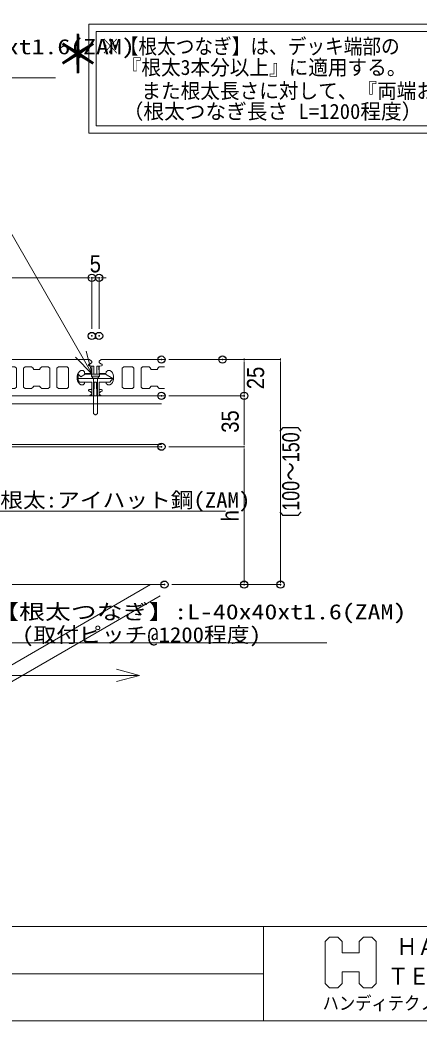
# Model space of a CAD drawing. Units: millimetres, scale not verified. Extents: x -4131 to 4169, y -981 to 998.
# Drawn here: x -3349 to -3074, y -981 to -291 of the extents above; entities that cross this region are included whole.
import ezdxf
from ezdxf.enums import TextEntityAlignment as Align

# ---------------------------------------------------------------- set-up
doc = ezdxf.new("R2010")
doc.units = ezdxf.units.MM
doc.header["$LTSCALE"] = 10
doc.header["$PDMODE"] = 32
doc.header["$PDSIZE"] = 5
for name, color, linetype, lineweight in [('0-0_図枠', 7, 'Continuous', 9), ('0-1_デッキ', 7, 'Continuous', 9), ('0-2_文字', 4, 'Continuous', 9), ('0-3_寸法', 7, 'Continuous', 9), ('0-4_一般', 4, 'Continuous', 9), ('0-6_0', 7, 'Continuous', 9), ('0-8_目地材', 7, 'Continuous', 9), ('0-A_根太', 4, 'Continuous', 9), ('0-B_WQCS', 4, 'Continuous', 9)]:
    doc.layers.add(name, color=color, linetype=linetype, lineweight=lineweight)
doc.layers.add('0-7_DEFPOINTS', color=7, linetype='Continuous')
doc.styles.add('ＭＳ ゴシック', font='')
doc.styles.add('ＭＳ Ｐゴシック', font='')
doc.styles.get('ＭＳ ゴシック').set_extended_font_data('MS Gothic')
doc.styles.get('ＭＳ Ｐゴシック').set_extended_font_data('MS PGothic')

# ---------------------------------------------------------------- blocks, each defined once
blk = doc.blocks.new('グループ-4-1')
at = {"layer": '0-0_図枠', "color": 5}
blk.add_lwpolyline([(-30296.5, -6313.7), (-30239.1, -6313.7), (-30209.1, -6344), (-30209.1, -6633.5), (-30239.1, -6663.7), (-30296.5, -6663.7), (-30326.5, -6633.5), (-30326.5, -6554.3), (-30441.8, -6554.3), (-30441.7, -6633.5), (-30471.8, -6663.7), (-30529.1, -6663.7), (-30559.1, -6633.5), (-30559.1, -6344), (-30529.1, -6313.7), (-30471.8, -6313.7), (-30441.8, -6344), (-30441.8, -6423.2), (-30326.5, -6423.2), (-30326.5, -6344)], close=True, dxfattribs=at)
at = {"layer": '0-0_図枠', "style": 'ＭＳ ゴシック', "width": 0.9}
for s, height, p in [('ＨＡＮＤＹ', 117.5, (-30068.6, -6473.2)), ('ＴＥＣＨＮＯ', 117.5, (-30129.3, -6677.2)), ('ハンディテクノ株式会社', 91.42, (-30577.4, -6842.3))]:
    blk.add_text(s, height=height, dxfattribs=at).set_placement(p, align=Align.BOTTOM_LEFT)
blk = doc.blocks.new('_DOT')
at = {"layer": '0-6_0'}
for p, q in [((-5, 0), (-10, 0)), ((-2.5, 0), (2.5, 0))]:
    blk.add_line(p, q, dxfattribs=at)
blk = doc.blocks.new('25×145開\u30002軸')
at = {"layer": '0-1_デッキ'}
for p, q in [((-725, 110), (-725, 107.3)), ((-723.1, 103.4), (-713.3, 95.5)), ((-707.1, 81.5), (-720.4, 80.3)), ((-711.6, 94.6), (-706.1, 93)), ((-702.5, 88.1), (-702.5, 86.5)), ((702.5, 86.5), (702.5, 88.1)), ((706.1, 93), (711.6, 94.6)), ((720.4, 80.3), (707.1, 81.5)), ((713.3, 95.5), (723.1, 103.4)), ((725, 107.3), (725, 110)), ((-625, 10), (-625, -10)), ((625, -10), (625, 10)), ((-725, -107.3), (-725, -110)), ((-713.3, -95.5), (-723.1, -103.4)), ((-720.4, -80.3), (-707.1, -81.5)), ((-706.1, -93), (-711.6, -94.6)), ((-702.5, -86.5), (-702.5, -88.1)), ((702.5, -88.1), (702.5, -86.5)), ((711.6, -94.6), (706.1, -93)), ((707.1, -81.5), (720.4, -80.3)), ((723.1, -103.4), (713.3, -95.5)), ((725, -110), (725, -107.3))]:
    blk.add_line(p, q, dxfattribs=at)
for points in [[(-725, 75.3), (-725, 32.5), (-722.5, 30), (-677.5, 30)], [(723.2, 113.9), (709.9, 125), (-709.9, 125), (-723.2, 113.9)], [(650, 50), (665, 50), (675, 40), (675, 32.5), (677.5, 30), (722.5, 30), (725, 32.5), (725, 75.3)], [(-677.5, 30), (-675, 32.5), (-675, 40), (-665, 50), (-650, 50)], [(-650, -50), (-665, -50), (-675, -40), (-675, -32.5), (-677.5, -30), (-722.5, -30), (-725, -32.5), (-725, -75.3)], [(725, -75.3), (725, -32.5), (722.5, -30), (677.5, -30), (675, -32.5), (675, -40), (665, -50), (650, -50)], [(-723.2, -113.9), (-709.9, -125), (709.9, -125), (723.2, -113.9)]]:
    blk.add_lwpolyline(points, dxfattribs=at)
for points in [[(-565, -65), (-565, 65), (-555, 75), (-495, 75), (-485, 65), (-485, -65), (-495, -75), (-555, -75)], [(-435, -65), (-435, 65), (-425, 75), (-380, 75), (-370, 65), (-370, 62.5), (-365, 57.5), (-325, 57.5), (-320, 62.5), (-320, 65), (-310, 75), (-265, 75), (-255, 65), (-255, -65), (-265, -75), (-310, -75), (-320, -65), (-320, -62.5), (-325, -57.5), (-365, -57.5), (-370, -62.5), (-370, -65), (-380, -75), (-425, -75)], [(-195, 75), (-150, 75), (-140, 65), (-140, 62.5), (-135, 57.5), (-95, 57.5), (-90, 62.5), (-90, 65), (-80, 75), (-35, 75), (-25, 65), (-25, -65), (-35, -75), (-80, -75), (-90, -65), (-90, -62.5), (-95, -57.5), (-135, -57.5), (-140, -62.5), (-140, -65), (-150, -75), (-195, -75), (-205, -65), (-205, 65)], [(35, -75), (25, -65), (25, 65), (35, 75), (80, 75), (90, 65), (90, 62.5), (95, 57.5), (135, 57.5), (140, 62.5), (140, 65), (150, 75), (195, 75), (205, 65), (205, -65), (195, -75), (150, -75), (140, -65), (140, -62.5), (135, -57.5), (95, -57.5), (90, -62.5), (90, -65), (80, -75)], [(320, -65), (310, -75), (265, -75), (255, -65), (255, 65), (265, 75), (310, 75), (320, 65), (320, 62.5), (325, 57.5), (365, 57.5), (370, 62.5), (370, 65), (380, 75), (425, 75), (435, 65), (435, -65), (425, -75), (380, -75), (370, -65), (370, -62.5), (365, -57.5), (325, -57.5), (320, -62.5)], [(565, -65), (555, -75), (495, -75), (485, -65), (485, 65), (495, 75), (555, 75), (565, 65)]]:
    blk.add_lwpolyline(points, close=True, dxfattribs=at)
for centre, radius, start, end in [((-719.9, 110), 5.08, 129.80557, 180), ((-719.9, 107.3), 5.08, 180, 231.34019), ((-719.9, 75.3), 5.08, 95.07961, 180), ((-710.1, 99.5), 5.08, 231.34019, 253.30076), ((-707.6, 86.5), 5.08, 275.07961, 0), ((-707.6, 88.1), 5.08, 0, 73.30076), ((707.6, 88.1), 5.08, 106.69924, 180), ((707.6, 86.5), 5.08, 180, 264.92039), ((710.1, 99.5), 5.08, 286.69924, 308.65981), ((719.9, 75.3), 5.08, 0, 84.92039), ((719.9, 107.3), 5.08, 308.65981, 0), ((719.9, 110), 5.08, 0, 50.19443), ((-672.1, 8.4), 47.1, 1.96794, 62.04932), ((672.1, 8.4), 47.1, 117.95068, 178.03206), ((-672.1, -8.4), 47.1, 297.95068, 358.03206), ((672.1, -8.4), 47.1, 181.96794, 242.04932), ((-719.9, -75.3), 5.08, 180, 264.92039), ((-719.9, -107.3), 5.08, 128.65981, 180), ((-719.9, -110), 5.08, 180, 230.19443), ((-710.1, -99.5), 5.08, 106.69924, 128.65981), ((-707.6, -86.5), 5.08, 0, 84.92039), ((-707.6, -88.1), 5.08, 286.69924, 0), ((707.6, -86.5), 5.08, 95.07961, 180), ((707.6, -88.1), 5.08, 180, 253.30076), ((710.1, -99.5), 5.08, 51.34019, 73.30076), ((719.9, -75.3), 5.08, 275.07961, 0), ((719.9, -107.3), 5.08, 0, 51.34019), ((719.9, -110), 5.08, 309.80557, 0)]:
    blk.add_arc(centre, radius, start, end, dxfattribs=at)
blk = doc.blocks.new('グループ-25-1')
at = {"layer": '0-1_デッキ'}
for p, q in [((-32103.4, -2336.9), (-32116.7, -2348)), ((-31667.9, -2336.9), (-32103.4, -2336.9)), ((-32118.5, -2351.9), (-32118.5, -2354.6)), ((-32118.5, -2386.7), (-32118.5, -2429.4)), ((-32116.6, -2358.6), (-32106.8, -2366.4)), ((-32100.6, -2380.4), (-32113.9, -2381.6)), ((-32105.1, -2367.3), (-32099.6, -2369)), ((-32096, -2373.8), (-32096, -2375.4)), ((-32068.5, -2421.9), (-32058.5, -2411.9)), ((-32058.5, -2411.9), (-32043.5, -2411.9)), ((-32118.5, -2429.4), (-32116, -2431.9)), ((-32116, -2431.9), (-32071, -2431.9)), ((-32071, -2431.9), (-32068.5, -2429.4)), ((-32068.5, -2429.4), (-32068.5, -2421.9)), ((-32018.5, -2451.9), (-32018.5, -2471.9)), ((-32116, -2491.9), (-32118.5, -2494.4)), ((-32118.5, -2494.4), (-32118.5, -2537.2)), ((-32071, -2491.9), (-32116, -2491.9)), ((-32113.9, -2542.2), (-32100.6, -2543.4)), ((-32096, -2548.5), (-32096, -2550.1)), ((-32068.5, -2494.4), (-32071, -2491.9)), ((-32068.5, -2501.9), (-32068.5, -2494.4)), ((-32058.5, -2511.9), (-32068.5, -2501.9)), ((-32043.5, -2511.9), (-32058.5, -2511.9)), ((-32118.5, -2569.3), (-32118.5, -2572)), ((-32116.7, -2575.9), (-32103.4, -2586.9)), ((-32106.8, -2557.5), (-32116.6, -2565.3)), ((-32099.6, -2554.9), (-32105.1, -2556.6)), ((-32103.4, -2586.9), (-31667.9, -2586.9))]:
    blk.add_line(p, q, dxfattribs=at)
for centre, radius, start, end in [((-32113.4, -2351.9), 5.08, 129.80557, 180), ((-32113.4, -2354.6), 5.08, 180, 231.34019), ((-32113.4, -2386.7), 5.08, 95.07961, 180), ((-32103.6, -2362.5), 5.08, 231.34019, 253.30076), ((-32101.1, -2375.4), 5.08, 275.07961, 0), ((-32101.1, -2373.8), 5.08, 360, 73.30076), ((-32065.6, -2453.6), 47.1, 1.96794, 62.04932), ((-32065.6, -2470.3), 47.1, 297.95068, 358.03206), ((-32113.4, -2537.2), 5.08, 180, 264.92039), ((-32101.1, -2548.5), 5.08, 360, 84.92039), ((-32101.1, -2550.1), 5.08, 286.69924, 0), ((-32113.4, -2569.3), 5.08, 128.65981, 180), ((-32113.4, -2572), 5.08, 180, 230.19443), ((-32103.6, -2561.4), 5.08, 106.69924, 128.65981)]:
    blk.add_arc(centre, radius, start, end, dxfattribs=at)
at = {"layer": '0-8_目地材'}
for p, q in [((-31958.5, -2397), (-31948.5, -2387)), ((-31958.5, -2526.9), (-31958.5, -2397)), ((-31948.5, -2387), (-31888.5, -2386.9)), ((-31888.5, -2386.9), (-31878.5, -2396.9)), ((-31878.5, -2396.9), (-31878.5, -2526.9)), ((-31828.5, -2396.9), (-31818.5, -2386.9)), ((-31828.5, -2526.9), (-31828.5, -2396.9)), ((-31818.5, -2386.9), (-31773.5, -2386.9)), ((-31773.5, -2386.9), (-31763.5, -2396.9)), ((-31763.5, -2396.9), (-31763.5, -2399.4)), ((-31763.5, -2399.4), (-31758.5, -2404.4)), ((-31758.5, -2404.4), (-31718.5, -2404.4)), ((-31718.5, -2404.4), (-31713.5, -2399.4)), ((-31713.5, -2396.9), (-31703.5, -2386.9)), ((-31713.5, -2399.4), (-31713.5, -2396.9)), ((-31703.5, -2386.9), (-31667.9, -2386.9)), ((-31948.5, -2536.9), (-31958.5, -2526.9)), ((-31888.5, -2536.9), (-31948.5, -2536.9)), ((-31878.5, -2526.9), (-31888.5, -2536.9)), ((-31818.5, -2536.9), (-31828.5, -2526.9)), ((-31773.5, -2536.9), (-31818.5, -2536.9)), ((-31763.5, -2526.9), (-31773.5, -2536.9)), ((-31758.5, -2519.4), (-31763.5, -2524.4)), ((-31763.5, -2524.4), (-31763.5, -2526.9)), ((-31718.5, -2519.4), (-31758.5, -2519.4)), ((-31713.5, -2524.4), (-31718.5, -2519.4)), ((-31713.5, -2526.9), (-31713.5, -2524.4)), ((-31703.5, -2536.9), (-31713.5, -2526.9)), ((-31667.9, -2536.9), (-31703.5, -2536.9))]:
    blk.add_line(p, q, dxfattribs=at)
blk = doc.blocks.new('グループ-68-1')
at = {"layer": '0-A_根太'}
for p, q in [((-34383.6, -2586.9), (-31688.6, -2586.9)), ((-34383.6, -2936.9), (-34383.6, -2586.9)), ((-34383.6, -2641.9), (-31688.6, -2641.9)), ((-34383.6, -2920.9), (-31688.6, -2920.9)), ((-34383.6, -2936.9), (-31688.6, -2936.9))]:
    blk.add_line(p, q, dxfattribs=at)
blk = doc.blocks.new('シンボル-23')
at = {"layer": '0-2_文字', "style": 'ＭＳ ゴシック', "width": 1.1}
blk.add_text('根太:アイハット鋼(ZAM)', height=104.5, dxfattribs=at).set_placement((-599.7, -91.6), align=Align.BOTTOM_LEFT)
blk = doc.blocks.new('グループ-97-1')
at = {"layer": '0-B_WQCS'}
for p, q in [((-24.1, 164.6), (-24.9, 117.3)), ((-10, 167.5), (-21.1, 167.5)), ((-10, 167.5), (-10, 164.6)), ((-10, 164.6), (-10, 117.3)), ((10, 164.6), (10, 167.5)), ((21.1, 167.5), (10, 167.5)), ((10, 117.3), (10, 164.6)), ((24.9, 117.3), (24.1, 164.6)), ((120, 82.5), (-120, 82.5)), ((-70, 112.5), (70, 112.5)), ((100, 57.5), (120, 82.5)), ((-25, 52.8), (-25, -34.5)), ((-8.4, 52.7), (-9.9, -34.6)), ((9.9, -34.6), (8.4, 52.7)), ((25, -34.5), (25, 52.8)), ((-22, -37.5), (-10, -37.5)), ((-9.9, -34.6), (-10, -37.5)), ((10, -37.5), (9.9, -34.6)), ((10, -37.5), (22, -37.5))]:
    blk.add_line(p, q, dxfattribs=at)
blk.add_lwpolyline([(-120, 112.5), (-100, 92.5), (-70, 112.5), (-24.9, 117.5), (-24.1, 164.6), (-21.1, 167.5), (-10, 167.5), (-10, 112.5), (10, 112.5), (10, 167.5), (21.1, 167.5), (24.1, 164.6), (24.9, 117.5), (70, 112.5), (120, 82.5), (99.5, 57.5), (25, 57.5), (25, -34.5), (22, -37.5), (10, -37.5), (8.3, 57.5), (-8.3, 57.5), (-10, -37.5), (-22, -37.5), (-25, -34.5), (-25, 57.5), (-110, 57.5), (-120, 67.5)], close=True, dxfattribs=at)
for centre, start, end in [((-21.1, 164.5), 90, 179), ((21.1, 164.5), 1, 90), ((-22, -34.5), 180, 270), ((22, -34.5), 270, 0)]:
    blk.add_arc(centre, 3, start, end, dxfattribs=at)
blk = doc.blocks.new('グループ-98-1')
at = {"layer": '0-B_WQCS'}
for p, q in [((27.5, 97.5), (-27.5, 97.5)), ((-27.5, 97.5), (-20, 90)), ((14.1, 84.1), (-14.1, 84.1)), ((-14.1, 75.8), (-14.1, -158.5)), ((14.1, 75.8), (14.1, -158.5)), ((27.5, 97.5), (19.9, 90)), ((27.5, 112.5), (27.5, 97.5)), ((-14.1, -158.5), (-1.8, -167.1)), ((-1.8, -167.1), (0, -167.5))]:
    blk.add_line(p, q, dxfattribs=at)
for points in [[(27.5, 112.5), (-27.5, 112.5), (-27.5, 97.5)], [(0, -167.5), (1.8, -167.1), (14.1, -158.5)]]:
    blk.add_lwpolyline(points, dxfattribs=at)
for centre, start, end in [((-34.1, 75.8), 0, 45), ((34.1, 75.8), 135, 180)]:
    blk.add_arc(centre, 20, start, end, dxfattribs=at)
blk = doc.blocks.new('グループ-99-1')
at = {"layer": '0-B_WQCS'}
for name in ['グループ-97-1', 'グループ-98-1']:
    blk.add_blockref(name, (0, 0), dxfattribs=at)
blk = doc.blocks.new('WQCS2016断')
at = {"layer": '0-B_WQCS'}
blk.add_blockref('グループ-99-1', (0, 0), dxfattribs=at)

msp = doc.modelspace()

# ---------------------------------------------------------------- linework, layer by layer
at = {"layer": '0-0_図枠'}
for p, q in [((-3180.95, -915.79), (-3180.95, -980.79)), ((-3530.95, -948.29), (-3180.95, -948.29))]:
    msp.add_line(p, q, dxfattribs=at)
at = {"layer": '0-0_図枠', "color": 5}
for points in [[(-4130.95, 384.21), (-2130.95, 384.21), (-2130.95, -915.79), (-4130.95, -915.79)], [(-4130.95, -915.79), (-2130.95, -915.79), (-2130.95, -980.79), (-4130.95, -980.79)]]:
    msp.add_lwpolyline(points, close=True, dxfattribs=at)
at = {"layer": '0-1_デッキ'}
for points in [[(-3301.19, -294.32), (-2828.19, -294.32), (-2828.19, -369.32), (-3301.19, -369.32)], [(-3296.19, -299.32), (-2833.52, -299.32), (-2833.52, -364.32), (-3296.19, -364.32)]]:
    msp.add_lwpolyline(points, close=True, dxfattribs=at)
at = {"layer": '0-2_文字'}
for p, q in [((-3371.15, -410.07), (-3298.85, -535.3)), ((-3363.06, -629.63), (-3207.1, -629.63))]:
    msp.add_line(p, q, dxfattribs=at)
for points in [[(-3324.28, -331.19), (-3550.35, -331.19), (-3614.21, -226.63)], [(-3303.1, -519.42), (-3298.85, -535.3), (-3310.47, -523.67)], [(-3137.07, -720.36), (-3358.14, -720.36), (-3442.61, -616.6)]]:
    msp.add_lwpolyline(points, dxfattribs=at)
at = {"layer": '0-3_寸法'}
for p, q in [((-3441.7, -469.05), (-3301.7, -469.05)), ((-3301.7, -469.05), (-3304.21, -469.05)), ((-3299.2, -504.05), (-3299.2, -469.05)), ((-3299.2, -504.05), (-3299.2, -469.05)), ((-3299.2, -469.05), (-3294.2, -469.05)), ((-3294.2, -504.05), (-3294.2, -469.05)), ((-3291.7, -469.05), (-3289.19, -469.05)), ((-3246.21, -525.3), (-3194.14, -525.3)), ((-3204.14, -525.3), (-3169.14, -525.3)), ((-3194.14, -527.8), (-3194.14, -547.79)), ((-3169.14, -527.8), (-3169.14, -677.79)), ((-3246.21, -550.3), (-3194.14, -550.3)), ((-3246.21, -550.3), (-3194.14, -550.3)), ((-3194.14, -582.79), (-3194.14, -552.8)), ((-3246.21, -585.3), (-3194.14, -585.3)), ((-3246.21, -585.3), (-3194.14, -585.3)), ((-3194.14, -587.8), (-3194.14, -677.79)), ((-3244.14, -680.3), (-3169.14, -680.3)), ((-3244.14, -680.3), (-3194.14, -680.3))]:
    msp.add_line(p, q, dxfattribs=at)
at = {"layer": '0-3_寸法', "color": 4}
msp.add_line((-3266.21, -742.78), (-3766.21, -742.78), dxfattribs=at)
msp.add_lwpolyline([(-3282.08, -738.53), (-3266.21, -742.78), (-3282.08, -747.04)], dxfattribs=at)
at = {"layer": '0-4_一般', "color": 3}
msp.add_line((-3249.14, -680.3), (-3781.21, -680.3), dxfattribs=at)
at = {"layer": '0-4_一般'}
for p, q in [((-3258.71, -680.3), (-3405.93, -765.3)), ((-3252.11, -688.04), (-3385.93, -765.3))]:
    msp.add_line(p, q, dxfattribs=at)
at = {"layer": '0-7_DEFPOINTS'}
for p in [(-3299.2, -469.05), (-3294.2, -469.05), (-3299.2, -509.05), (-3294.2, -509.05), (-3251.21, -525.3), (-3209.14, -525.3), (-3251.21, -550.3), (-3194.14, -550.3), (-3251.21, -585.3), (-3249.14, -680.3), (-3194.14, -680.3), (-3169.14, -680.3)]:
    msp.add_point(p, dxfattribs=at)

# ---------------------------------------------------------------- block references
at = {"layer": '0-0_図枠', "xscale": 0.1, "yscale": 0.1}
msp.add_blockref('グループ-4-1', (-82.35, -291.6), dxfattribs=at)
at = {"layer": '0-1_デッキ', "xscale": 0.1, "yscale": 0.1}
for name, p in [('25×145開\u30002軸', (-3371.7, -537.8)), ('グループ-25-1', (-82.35, -291.6))]:
    msp.add_blockref(name, p, dxfattribs=at)
at = {"layer": '0-2_文字', "xscale": 0.1, "yscale": 0.1}
msp.add_blockref('シンボル-23', (-3302.35, -621.22), dxfattribs=at)
at = {"layer": '0-3_寸法', "xscale": 0.2503723, "yscale": 0.2503723}
msp.add_blockref('_DOT', (-3299.2, -469.05), dxfattribs=at)
msp.add_blockref('_DOT', (-3299.2, -469.05), dxfattribs=at)
for p, rotation in [((-3294.2, -469.05), 180), ((-3194.14, -525.3), 90), ((-3169.14, -525.3), 90), ((-3194.14, -550.3), 270), ((-3194.14, -550.3), 90), ((-3194.14, -585.3), 270), ((-3194.14, -585.3), 90), ((-3194.14, -680.3), 270), ((-3169.14, -680.3), 270)]:
    msp.add_blockref('_DOT', p, dxfattribs=dict(at, rotation=rotation))
at = {"layer": '0-A_根太', "xscale": 0.1, "yscale": 0.1}
msp.add_blockref('グループ-68-1', (-82.35, -291.6), dxfattribs=at)
at = {"layer": '0-B_WQCS', "xscale": 0.1, "yscale": 0.1}
msp.add_blockref('WQCS2016断', (-3296.7, -546.55), dxfattribs=at)

# ---------------------------------------------------------------- texts
at = {"layer": '0-2_文字', "style": 'ＭＳ ゴシック'}
for s, height, width, p in [('【根太つなぎ】:L-40x40xt1.6(ZAM)', 10.45, 1.25, (-3554.32, -318.18)), ('※【根太つなぎ】は、デッキ端部の', 10.48, 0.9, (-3292.8, -317.94)), ('\u3000『根太3本分以上』に適用する。', 10.45, 0.95, (-3292.13, -332.44)), ('\u3000\u3000また根太長さに対して、『両端および中間(計3ヵ所)』に配置する。', 10.45, 0.95, (-3292.13, -348.6)), ('【根太つなぎ】:L-40x40xt1.6(ZAM)', 10.45, 1.25, (-3367.11, -707.35)), ('\u3000(取付ピッチ@1200程度)', 10.45, 1.1, (-3362.85, -723.14))]:
    msp.add_text(s, height=height, dxfattribs=dict(at, width=width)).set_placement(p, align=Align.BOTTOM_LEFT)
msp.add_text('\u3000（根太つなぎ長さ L=1200程度）', height=10.45, dxfattribs=at).set_placement((-3292.13, -362.75), align=Align.BOTTOM_LEFT)
at = {"layer": '0-3_寸法', "color": 4, "style": 'ＭＳ ゴシック', "width": 0.9}
msp.add_text('＊', height=26.12, dxfattribs=at).set_placement((-3324.82, -335.91), align=Align.BOTTOM_LEFT)
at = {"layer": '0-3_寸法', "style": 'ＭＳ Ｐゴシック', "width": 0.9}
msp.add_text('5', height=11.8, dxfattribs=at).set_placement((-3300.65, -468.82), align=Align.BOTTOM_LEFT)
at = {"layer": '0-3_寸法', "style": 'ＭＳ Ｐゴシック'}
for s, height, width, p in [('25', 11.8, 0.9, (-3176.89, -545.69)), ('35', 11.8, 0.9, (-3194.38, -575.69)), ('〔100～150〕', 11.78, 0.8, (-3152.6, -642.26)), ('h', 11.8, 0.9, (-3194.38, -636.74))]:
    msp.add_text(s, height=height, rotation=90, dxfattribs=dict(at, width=width)).set_placement(p, align=Align.BOTTOM_LEFT)

doc.saveas('drawing.dxf')
